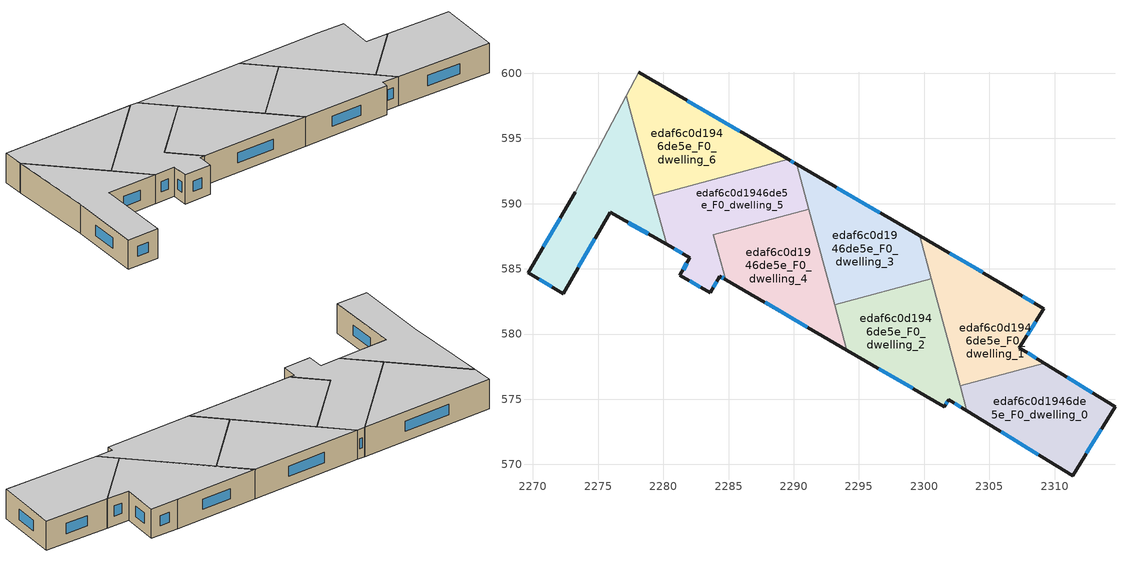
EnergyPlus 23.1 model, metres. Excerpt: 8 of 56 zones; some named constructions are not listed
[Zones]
edaf6c0d1946de5e_F0_dwelling_0
 floor ground (EU_floor_Construction): 2314.64,574.42 2311.39,569.14 2303.28,574.11 2302.76,576.02 2309.21,577.76 z0
 wall outside (EU_wall_Construction): 2303.28,574.11 2311.39,569.14 2314.64,574.42 2309.21,577.76 z0:3
 wall to edaf6c0d1946de5e_F0_dwelling_1 (EU_wall_Construction): 2309.21,577.76 2302.76,576.02 z0:3
 wall to edaf6c0d1946de5e_F0_dwelling_2 (EU_wall_Construction): 2302.76,576.02 2303.28,574.11 z0:3
 window (EU_Window_Construction): 2305.91,572.49 2308.75,570.76 / 2312.88,575.51 2310.98,576.67 / 2312.45,570.86 2313.58,572.71 z0.98:2.02
 ceiling to edaf6c0d1946de5e_F1_dwelling_0 (EU_floor_Construction): 2311.39,569.14 2314.64,574.42 2309.21,577.76 2302.76,576.02 2303.28,574.11 z3
edaf6c0d1946de5e_F0_dwelling_1
 floor ground (EU_floor_Construction): 2306.81,583.37 2309.16,581.93 2307.31,578.93 2309.21,577.76 2302.76,576.02 2299.65,587.54 z0
 wall outside (EU_wall_Construction): 2309.21,577.76 2307.31,578.93 2309.16,581.93 2306.81,583.37 2299.65,587.54 z0:3
 wall to edaf6c0d1946de5e_F0_dwelling_3 (EU_wall_Construction): 2299.65,587.54 2300.54,584.23 z0:3
 wall to edaf6c0d1946de5e_F0_dwelling_2 (EU_wall_Construction): 2300.54,584.23 2302.76,576.02 z0:3
 window (EU_Window_Construction): 2308.39,582.4 2307.57,582.9 / 2307.91,579.91 2308.56,580.96 / 2308.6,578.14 2307.93,578.55 / 2304.48,584.73 2301.98,586.18 z0.98:2.02
 ceiling to edaf6c0d1946de5e_F1_dwelling_1 (EU_floor_Construction): 2309.21,577.76 2307.31,578.93 2309.16,581.93 2306.81,583.37 2299.65,587.54 2302.76,576.02 z3
edaf6c0d1946de5e_F0_dwelling_2
 floor ground (EU_floor_Construction): 2300.54,584.23 2303.28,574.11 2301.88,574.96 2301.56,574.42 2294.08,578.77 2293.15,582.23 z0
 wall outside (EU_wall_Construction): 2294.08,578.77 2301.56,574.42 2301.88,574.96 2303.28,574.11 z0:3
 wall to edaf6c0d1946de5e_F0_dwelling_3 (EU_wall_Construction): 2300.54,584.23 2293.15,582.23 z0:3
 wall to edaf6c0d1946de5e_F0_dwelling_4 (EU_wall_Construction): 2293.15,582.23 2294.08,578.77 z0:3
 window (EU_Window_Construction): 2301.66,574.6 2301.77,574.79 / 2296.51,577.35 2299.13,575.84 / 2302.33,574.69 2302.82,574.39 z0.98:2.02
 ceiling to edaf6c0d1946de5e_F1_dwelling_2 (EU_floor_Construction): 2303.28,574.11 2300.54,584.23 2293.15,582.23 2294.08,578.77 2301.56,574.42 2301.88,574.96 z3
edaf6c0d1946de5e_F0_dwelling_3
 floor ground (EU_floor_Construction): 2299.65,587.54 2300.54,584.23 2293.15,582.23 2290.23,593.01 z0
 wall outside (EU_wall_Construction): 2299.65,587.54 2290.23,593.01 z0:3
 wall to edaf6c0d1946de5e_F0_dwelling_5 (EU_wall_Construction): 2290.23,593.01 2291.16,589.58 z0:3
 wall to edaf6c0d1946de5e_F0_dwelling_4 (EU_wall_Construction): 2291.16,589.58 2293.15,582.23 z0:3
 window (EU_Window_Construction): 2296.59,589.32 2293.3,591.23 z0.98:2.02
 ceiling to edaf6c0d1946de5e_F1_dwelling_3 (EU_floor_Construction): 2300.54,584.23 2299.65,587.54 2290.23,593.01 2293.15,582.23 z3
edaf6c0d1946de5e_F0_dwelling_4
 floor ground (EU_floor_Construction): 2291.16,589.58 2294.08,578.77 2284.77,584.18 2283.85,587.61 z0
 wall outside (EU_wall_Construction): 2284.77,584.18 2294.08,578.77 z0:3
 wall to edaf6c0d1946de5e_F0_dwelling_5 (EU_wall_Construction): 2291.16,589.58 2283.85,587.61 2284.77,584.18 z0:3
 window (EU_Window_Construction): 2287.8,582.42 2291.06,580.53 z0.98:2.02
 ceiling to edaf6c0d1946de5e_F1_dwelling_4 (EU_floor_Construction): 2294.08,578.77 2291.16,589.58 2283.85,587.61 2284.77,584.18 z3
edaf6c0d1946de5e_F0_dwelling_5
 floor ground (EU_floor_Construction): 2290.23,593.01 2291.16,589.58 2283.85,587.61 2284.77,584.18 2284.32,584.44 2283.58,583.16 2281.26,584.5 2282.04,585.86 2280.25,586.89 2279.24,590.6 2289.57,593.39 z0
 wall outside (EU_wall_Construction): 2280.25,586.89 2282.04,585.86 2281.26,584.5 2283.58,583.16 2284.32,584.44 2284.77,584.18 / 2290.23,593.01 2289.57,593.39 z0:3
 wall to edaf6c0d1946de5e_F0_dwelling_6 (EU_wall_Construction): 2289.57,593.39 2279.24,590.6 z0:3
 wall to edaf6c0d1946de5e_F0_dwelling_7 (EU_wall_Construction): 2279.24,590.6 2280.25,586.89 z0:3
 window (EU_Window_Construction): 2284.47,584.36 2284.63,584.27 / 2283.82,583.58 2284.08,584.03 / 2282.01,584.07 2282.83,583.6 / 2281.79,585.42 2281.51,584.95 / 2280.83,586.55 2281.46,586.2 / 2290.02,593.14 2289.79,593.27 z0.98:2.02
 ceiling to edaf6c0d1946de5e_F1_dwelling_5 (EU_floor_Construction): 2291.16,589.58 2290.23,593.01 2289.57,593.39 2279.24,590.6 2280.25,586.89 2282.04,585.86 2281.26,584.5 2283.58,583.16 2284.32,584.44 2284.77,584.18 2283.85,587.61 z3
edaf6c0d1946de5e_F0_dwelling_6
 floor ground (EU_floor_Construction): 2289.57,593.39 2279.24,590.6 2277.17,598.28 2278.11,600.06 z0
 wall outside (EU_wall_Construction): 2289.57,593.39 2278.11,600.06 z0:3
 wall adiabatic (EU_wall_Construction): 2278.11,600.06 2277.17,598.28 z0:3
 wall to edaf6c0d1946de5e_F0_dwelling_7 (EU_wall_Construction): 2277.17,598.28 2279.24,590.6 z0:3
 window (EU_Window_Construction): 2285.85,595.56 2281.84,597.89 z0.98:2.02
 ceiling to edaf6c0d1946de5e_F1_dwelling_6 (EU_floor_Construction): 2289.57,593.39 2278.11,600.06 2277.17,598.28 2279.24,590.6 z3
edaf6c0d1946de5e_F0_dwelling_7
 floor ground (EU_floor_Construction): 2277.17,598.28 2280.25,586.89 2275.92,589.35 2272.31,583.1 2269.62,584.7 2273.26,590.86 z0
 wall outside (EU_wall_Construction): 2273.26,590.86 2269.62,584.7 2272.31,583.1 2275.92,589.35 2280.25,586.89 z0:3
 wall adiabatic (EU_wall_Construction): 2277.17,598.28 2273.26,590.86 z0:3
 window (EU_Window_Construction): 2272.08,588.86 2270.8,586.71 / 2277.33,588.55 2278.84,587.69 / 2273.48,585.14 2274.75,587.32 / 2270.49,584.18 2271.44,583.62 z0.98:2.02
 ceiling to edaf6c0d1946de5e_F1_dwelling_7 (EU_floor_Construction): 2280.25,586.89 2277.17,598.28 2273.26,590.86 2269.62,584.7 2272.31,583.1 2275.92,589.35 z3
[SCHEDULE:FILE] Column Number=1; Rows to Skip at Top=0; Number of Hours of Data=8760; Column Separator=Comma; Interpolate to Timestep=No; Minutes per Item=60; Adjust Schedule for Daylight Savings=Yes
Name | File
EU_Step8_GainSchedule_edaf6c0d1946de5e_F0_dwelling_5_f000 | ../../schedules/edaf6c0d1946de5e/edaf6c0d1946de5e_F0_dwelling_5_f000_gain.csv
EU_Step8_GainSchedule_edaf6c0d1946de5e_F0_dwelling_6_f000 | ../../schedules/edaf6c0d1946de5e/edaf6c0d1946de5e_F0_dwelling_6_f000_gain.csv
EU_Step8_GainSchedule_edaf6c0d1946de5e_F0_dwelling_7_f000 | ../../schedules/edaf6c0d1946de5e/edaf6c0d1946de5e_F0_dwelling_7_f000_gain.csv
EU_Step8_GainSchedule_edaf6c0d1946de5e_F1_dwelling_0_f000 | ../../schedules/edaf6c0d1946de5e/edaf6c0d1946de5e_F1_dwelling_0_f000_gain.csv
EU_Step8_GainSchedule_edaf6c0d1946de5e_F1_dwelling_1_f000 | ../../schedules/edaf6c0d1946de5e/edaf6c0d1946de5e_F1_dwelling_1_f000_gain.csv
EU_Step8_GainSchedule_edaf6c0d1946de5e_F1_dwelling_2_f000 | ../../schedules/edaf6c0d1946de5e/edaf6c0d1946de5e_F1_dwelling_2_f000_gain.csv
EU_Step8_GainSchedule_edaf6c0d1946de5e_F1_dwelling_3_f000 | ../../schedules/edaf6c0d1946de5e/edaf6c0d1946de5e_F1_dwelling_3_f000_gain.csv
EU_Step8_GainSchedule_edaf6c0d1946de5e_F1_dwelling_4_f000 | ../../schedules/edaf6c0d1946de5e/edaf6c0d1946de5e_F1_dwelling_4_f000_gain.csv
EU_Step8_GainSchedule_edaf6c0d1946de5e_F1_dwelling_5_f000 | ../../schedules/edaf6c0d1946de5e/edaf6c0d1946de5e_F1_dwelling_5_f000_gain.csv
EU_Step8_GainSchedule_edaf6c0d1946de5e_F1_dwelling_6_f000 | ../../schedules/edaf6c0d1946de5e/edaf6c0d1946de5e_F1_dwelling_6_f000_gain.csv
EU_Step8_GainSchedule_edaf6c0d1946de5e_F1_dwelling_7_f000 | ../../schedules/edaf6c0d1946de5e/edaf6c0d1946de5e_F1_dwelling_7_f000_gain.csv
EU_Step8_GainSchedule_edaf6c0d1946de5e_F2_dwelling_0_f000 | ../../schedules/edaf6c0d1946de5e/edaf6c0d1946de5e_F2_dwelling_0_f000_gain.csv
EU_Step8_GainSchedule_edaf6c0d1946de5e_F2_dwelling_1_f000 | ../../schedules/edaf6c0d1946de5e/edaf6c0d1946de5e_F2_dwelling_1_f000_gain.csv
EU_Step8_GainSchedule_edaf6c0d1946de5e_F2_dwelling_2_f000 | ../../schedules/edaf6c0d1946de5e/edaf6c0d1946de5e_F2_dwelling_2_f000_gain.csv
EU_Step8_GainSchedule_edaf6c0d1946de5e_F2_dwelling_3_f000 | ../../schedules/edaf6c0d1946de5e/edaf6c0d1946de5e_F2_dwelling_3_f000_gain.csv
EU_Step8_GainSchedule_edaf6c0d1946de5e_F2_dwelling_4_f000 | ../../schedules/edaf6c0d1946de5e/edaf6c0d1946de5e_F2_dwelling_4_f000_gain.csv
EU_Step8_GainSchedule_edaf6c0d1946de5e_F2_dwelling_5_f000 | ../../schedules/edaf6c0d1946de5e/edaf6c0d1946de5e_F2_dwelling_5_f000_gain.csv
EU_Step8_GainSchedule_edaf6c0d1946de5e_F2_dwelling_6_f000 | ../../schedules/edaf6c0d1946de5e/edaf6c0d1946de5e_F2_dwelling_6_f000_gain.csv
EU_Step8_GainSchedule_edaf6c0d1946de5e_F2_dwelling_7_f000 | ../../schedules/edaf6c0d1946de5e/edaf6c0d1946de5e_F2_dwelling_7_f000_gain.csv
EU_Step8_GainSchedule_edaf6c0d1946de5e_F3_dwelling_0_f000 | ../../schedules/edaf6c0d1946de5e/edaf6c0d1946de5e_F3_dwelling_0_f000_gain.csv
EU_Step8_GainSchedule_edaf6c0d1946de5e_F3_dwelling_1_f000 | ../../schedules/edaf6c0d1946de5e/edaf6c0d1946de5e_F3_dwelling_1_f000_gain.csv
EU_Step8_GainSchedule_edaf6c0d1946de5e_F3_dwelling_2_f000 | ../../schedules/edaf6c0d1946de5e/edaf6c0d1946de5e_F3_dwelling_2_f000_gain.csv
EU_Step8_GainSchedule_edaf6c0d1946de5e_F3_dwelling_3_f000 | ../../schedules/edaf6c0d1946de5e/edaf6c0d1946de5e_F3_dwelling_3_f000_gain.csv
EU_Step8_GainSchedule_edaf6c0d1946de5e_F3_dwelling_4_f000 | ../../schedules/edaf6c0d1946de5e/edaf6c0d1946de5e_F3_dwelling_4_f000_gain.csv
EU_Step8_GainSchedule_edaf6c0d1946de5e_F3_dwelling_5_f000 | ../../schedules/edaf6c0d1946de5e/edaf6c0d1946de5e_F3_dwelling_5_f000_gain.csv
EU_Step8_GainSchedule_edaf6c0d1946de5e_F3_dwelling_6_f000 | ../../schedules/edaf6c0d1946de5e/edaf6c0d1946de5e_F3_dwelling_6_f000_gain.csv
EU_Step8_GainSchedule_edaf6c0d1946de5e_F3_dwelling_7_f000 | ../../schedules/edaf6c0d1946de5e/edaf6c0d1946de5e_F3_dwelling_7_f000_gain.csv
